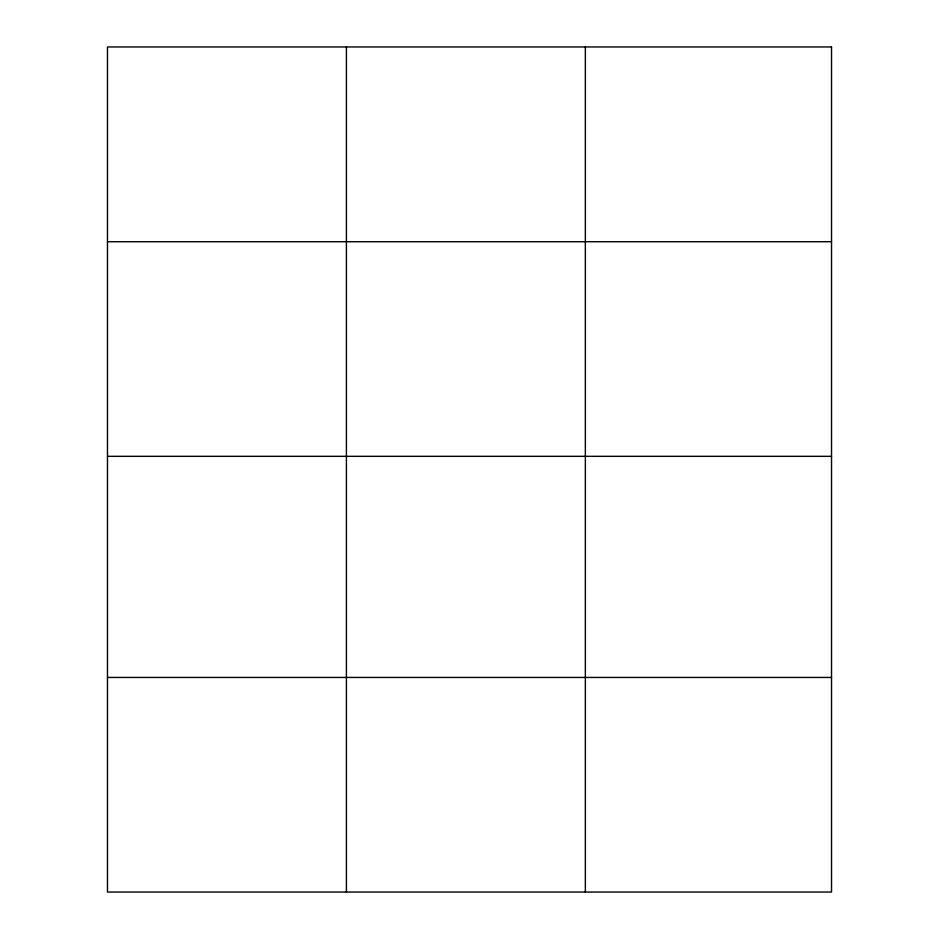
<?xml version="1.0" encoding="UTF-8"?>
<svg xmlns="http://www.w3.org/2000/svg" width="939" height="939" viewBox="0 0 939 939"><rect width="100%" height="100%" fill="white"/><g stroke="black" fill="none" stroke-linecap="round" stroke-linejoin="round"><path stroke-width="1.41" d="M107.48 241.722L831.52 241.722M107.48 456.331L831.52 456.331M107.48 677.442L831.52 677.442M585.349 46.95L585.349 892.05M346.409 46.95L346.409 892.05M831.52 46.95L107.48 46.95L107.48 892.05L831.52 892.05L831.52 46.95"/></g></svg>
